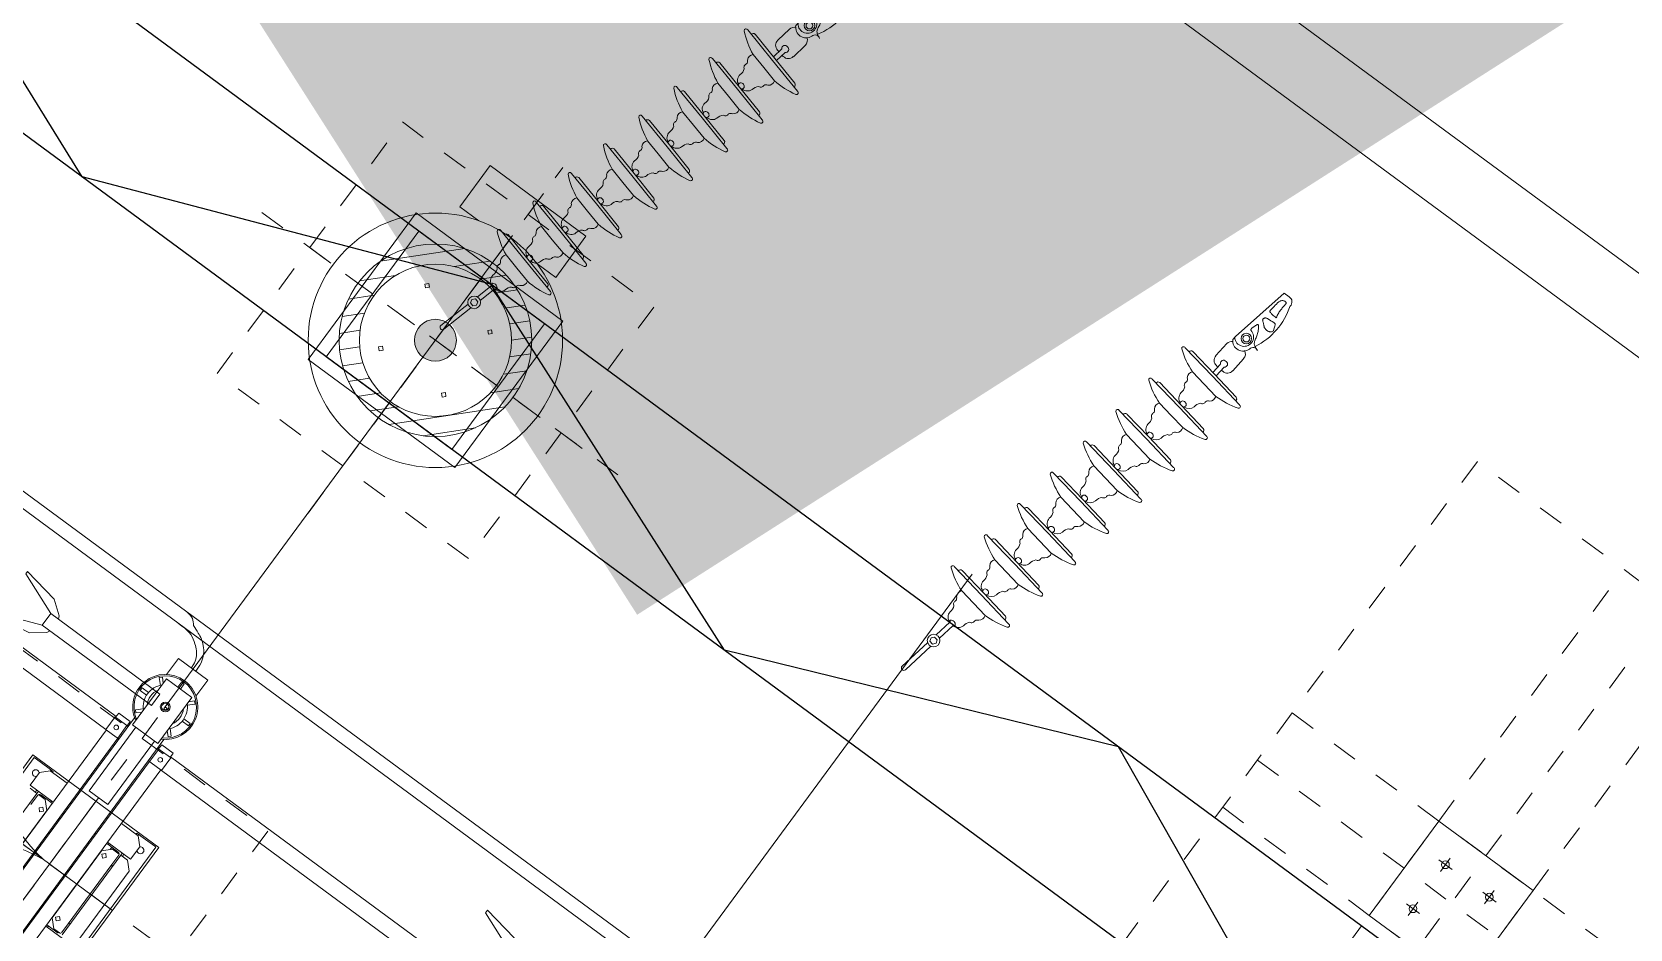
# Model space of a CAD drawing. Header units: metres. Extents: x 432095 to 435012, y 2470938 to 2473256.
# Drawn here: x 433769.85 to 433775.99, y 2471323.37 to 2471326.82 of the extents above; entities that cross this region are included whole.
import ezdxf

# ---------------------------------------------------------------- set-up
doc = ezdxf.new("R2010")
doc.units = ezdxf.units.M
doc.header["$MEASUREMENT"] = 0
for name, pattern in [('DASHED2', [0.375, 0.25, -0.125]), ('MB D$0$DASHDOT', [1, 0.5, -0.25, 0, -0.25]), ('MB D$0$HIDDEN', [0.375, 0.25, -0.125])]:
    doc.linetypes.add(name, pattern=pattern)
for name, color, linetype, lineweight in [('cong trinh tram 110kv', 7, 'Continuous', 5), ('HA_Daydan5', 1, 'Continuous', 0), ('MB D$0$Phan DZ 110kV', 7, 'Continuous', 13)]:
    doc.layers.add(name, color=color, linetype=linetype, lineweight=lineweight)
doc.layers.add('MB D$0$Xa', color=7, linetype='Continuous')

# ---------------------------------------------------------------- blocks, each defined once
blk = doc.blocks.new('MB D$0$NEO')
at = {"layer": 'MB D$0$Phan DZ 110kV', "color": 0, "linetype": 'Continuous'}
for p, q in [((-3.013, 5.796), (-3.013, 5.795)), ((-2.146, 5.802), (-2.146, 5.801)), ((-1.279, 5.802), (-1.279, 5.802)), ((-0.412, 5.813), (-0.412, 5.813)), ((0.455, 5.822), (0.455, 5.821)), ((1.321, 5.83), (1.321, 5.83)), ((2.175, 5.051), (2.17, 5.802)), ((-3.95, 4.993), (-3.954, 5.595)), ((-3.893, 4.994), (-3.898, 5.746)), ((-3.88, 5.787), (-3.88, 5.787)), ((-3.083, 5.002), (-3.087, 5.604)), ((-3.026, 5.002), (-3.031, 5.754)), ((-2.216, 5.007), (-2.22, 5.61)), ((-2.159, 5.008), (-2.164, 5.76)), ((-1.349, 5.008), (-1.353, 5.611)), ((-1.292, 5.009), (-1.297, 5.761)), ((-0.482, 5.019), (-0.487, 5.621)), ((-0.425, 5.02), (-0.43, 5.771)), ((0.384, 5.028), (0.38, 5.63)), ((0.442, 5.028), (0.437, 5.78)), ((1.251, 5.036), (1.247, 5.638)), ((1.309, 5.036), (1.303, 5.788)), ((2.118, 5.05), (2.114, 5.652)), ((-4.74, 5.232), (-5.981, 5.181)), ((-4.66, 5.227), (-4.74, 5.232)), ((-4.215, 5.229), (-4.523, 5.25)), ((-3.68, 5.32), (-3.677, 4.996)), ((-2.813, 5.328), (-2.81, 5.004)), ((-1.946, 5.334), (-1.943, 5.01)), ((-1.079, 5.335), (-1.076, 5.011)), ((-0.212, 5.346), (-0.209, 5.022)), ((0.655, 5.354), (0.658, 5.03)), ((1.522, 5.363), (1.525, 5.038)), ((2.389, 5.377), (2.392, 5.053)), ((-5.981, 5.181), (-6, 5.061)), ((-4.174, 4.96), (-3.95, 4.946)), ((-4.168, 5.053), (-3.95, 5.038)), ((-4.097, 4.963), (-4.1, 4.925)), ((-4.089, 5.085), (-4.092, 5.044)), ((-3.95, 4.993), (-3.943, 4.391)), ((-3.893, 4.994), (-3.884, 4.242)), ((-3.674, 4.672), (-3.677, 4.996)), ((-3.083, 5.002), (-3.076, 4.399)), ((-3.026, 5.002), (-3.017, 4.25)), ((-2.807, 4.68), (-2.81, 5.004)), ((-2.216, 5.007), (-2.209, 4.405)), ((-2.159, 5.008), (-2.15, 4.256)), ((-1.94, 4.686), (-1.943, 5.01)), ((-1.349, 5.008), (-1.342, 4.406)), ((-1.292, 5.009), (-1.283, 4.257)), ((-1.073, 4.687), (-1.076, 5.011)), ((-0.482, 5.019), (-0.475, 4.417)), ((-0.425, 5.02), (-0.416, 4.268)), ((-0.206, 4.698), (-0.209, 5.022)), ((0.384, 5.028), (0.392, 4.425)), ((0.442, 5.028), (0.451, 4.276)), ((0.661, 4.706), (0.658, 5.03)), ((1.251, 5.036), (1.259, 4.434)), ((1.309, 5.036), (1.318, 4.285)), ((1.528, 4.714), (1.525, 5.038)), ((2.118, 5.05), (2.126, 4.448)), ((2.175, 5.051), (2.185, 4.299)), ((2.395, 4.729), (2.392, 5.053)), ((3.321, 5.11), (2.965, 5.102)), ((3.322, 5.021), (2.967, 5.014)), ((4.206, 5.131), (3.547, 5.115)), ((4.208, 5.04), (3.549, 5.026)), ((-4.244, 4.799), (-4.555, 4.82))]:
    blk.add_line(p, q, dxfattribs=at)
for points in [[(-2.813, 5.328, 0.07568), (-2.969, 5.783, 0.882406), (-3.031, 5.754)], [(-1.946, 5.334, 0.07568), (-2.103, 5.789, 0.882406), (-2.164, 5.76)], [(-1.079, 5.335, 0.07568), (-1.236, 5.79, 0.882406), (-1.297, 5.761)], [(-0.212, 5.346, 0.07568), (-0.369, 5.801, 0.882406), (-0.43, 5.771)], [(0.655, 5.354, 0.07568), (0.498, 5.809, 0.882406), (0.437, 5.78)], [(1.522, 5.363, 0.07568), (1.365, 5.817, 0.882406), (1.303, 5.788)], [(2.389, 5.377, 0.07568), (2.232, 5.831, 0.882406), (2.17, 5.802)], [(-3.68, 5.32, 0.07568), (-3.836, 5.775, 0.882406), (-3.898, 5.746)], [(-3.101, 5.054, 0.354545), (-3.242, 5.183, -0.185296), (-3.375, 5.217, 0.441922), (-3.468, 5.261, -0.218745), (-3.53, 5.306, 0.348223), (-3.68, 5.32)], [(-2.234, 5.062, 0.354545), (-2.375, 5.191, -0.185296), (-2.508, 5.225, 0.441922), (-2.601, 5.269, -0.218745), (-2.663, 5.314, 0.348223), (-2.813, 5.328)], [(-1.367, 5.068, 0.354545), (-1.508, 5.197, -0.185296), (-1.641, 5.231, 0.441922), (-1.734, 5.275, -0.218745), (-1.796, 5.32, 0.348223), (-1.946, 5.334)], [(-0.5, 5.069, 0.354545), (-0.641, 5.198, -0.185296), (-0.774, 5.232, 0.441922), (-0.867, 5.276, -0.218745), (-0.929, 5.321, 0.348223), (-1.079, 5.335)], [(0.367, 5.08, 0.354545), (0.226, 5.209, -0.185296), (0.093, 5.243, 0.441922), (0, 5.287, -0.218745), (-0.062, 5.332, 0.348223), (-0.212, 5.346)], [(1.234, 5.088, 0.354545), (1.093, 5.217, -0.185296), (0.96, 5.251, 0.441922), (0.866, 5.295, -0.218745), (0.805, 5.34, 0.348223), (0.655, 5.354)], [(2.101, 5.097, 0.354545), (1.96, 5.226, -0.185296), (1.827, 5.259, 0.441922), (1.733, 5.304, -0.218745), (1.672, 5.348, 0.348223), (1.522, 5.363)], [(2.969, 5.102, 0.371359), (2.827, 5.24, -0.185296), (2.693, 5.274, 0.441922), (2.6, 5.318, -0.218745), (2.539, 5.362, 0.348223), (2.389, 5.377)], [(-3.1, 4.948, -0.353654), (-3.238, 4.817, 0.185296), (-3.371, 4.781, -0.441922), (-3.463, 4.735, 0.218745), (-3.524, 4.689, -0.348223), (-3.674, 4.672)], [(-2.233, 4.957, -0.353654), (-2.371, 4.825, 0.185296), (-2.504, 4.789, -0.441922), (-2.596, 4.743, 0.218745), (-2.657, 4.697, -0.348223), (-2.807, 4.68)], [(-1.366, 4.963, -0.353654), (-1.504, 4.831, 0.185296), (-1.637, 4.795, -0.441922), (-1.729, 4.749, 0.218745), (-1.79, 4.703, -0.348223), (-1.94, 4.686)], [(-0.499, 4.963, -0.353654), (-0.638, 4.832, 0.185296), (-0.77, 4.796, -0.441922), (-0.862, 4.75, 0.218745), (-0.923, 4.704, -0.348223), (-1.073, 4.687)], [(0.368, 4.974, -0.353654), (0.229, 4.843, 0.185296), (0.097, 4.807, -0.441922), (0.005, 4.761, 0.218745), (-0.056, 4.715, -0.348223), (-0.206, 4.698)], [(1.235, 4.983, -0.353654), (1.096, 4.851, 0.185296), (0.964, 4.815, -0.441922), (0.872, 4.769, 0.218745), (0.811, 4.723, -0.348223), (0.661, 4.706)], [(2.102, 4.991, -0.353654), (1.963, 4.86, 0.185296), (1.831, 4.823, -0.441922), (1.738, 4.777, 0.218745), (1.678, 4.732, -0.348223), (1.528, 4.714)], [(2.969, 5.014, -0.369426), (2.83, 4.874, 0.185296), (2.698, 4.838, -0.441922), (2.605, 4.792, 0.218745), (2.545, 4.746, -0.348223), (2.395, 4.729)], [(-3.674, 4.672, -0.07568), (-3.821, 4.214, -0.882406), (-3.884, 4.242)], [(-2.807, 4.68, -0.07568), (-2.954, 4.223, -0.882406), (-3.017, 4.25)], [(-1.94, 4.686, -0.07568), (-2.088, 4.228, -0.882406), (-2.15, 4.256)], [(-1.073, 4.687, -0.07568), (-1.221, 4.229, -0.882406), (-1.283, 4.257)], [(-0.206, 4.698, -0.07568), (-0.354, 4.24, -0.882406), (-0.416, 4.268)], [(0.661, 4.706, -0.07568), (0.513, 4.248, -0.882406), (0.451, 4.276)], [(1.528, 4.714, -0.07568), (1.38, 4.257, -0.882406), (1.318, 4.285)], [(2.395, 4.729, -0.07568), (2.247, 4.271, -0.882406), (2.185, 4.299)]]:
    blk.add_lwpolyline(points, format="xyb", dxfattribs=at)
for points in [[(-5.544, 4.948), (-5.541, 4.975), (-5.538, 4.999), (-5.536, 5.02), (-5.535, 5.038), (-5.534, 5.054), (-5.533, 5.068), (-5.533, 5.08), (-5.532, 5.09), (-5.533, 5.098), (-5.533, 5.106), (-5.535, 5.112), (-5.537, 5.117), (-5.54, 5.121), (-5.545, 5.124), (-5.551, 5.126), (-5.559, 5.128), (-5.569, 5.129), (-5.58, 5.129), (-5.593, 5.13), (-5.608, 5.13), (-5.623, 5.13), (-5.639, 5.13), (-5.655, 5.13), (-5.672, 5.131), (-5.688, 5.132), (-5.705, 5.133), (-5.721, 5.134), (-5.737, 5.135), (-5.752, 5.135), (-5.767, 5.135), (-5.781, 5.135), (-5.794, 5.133), (-5.807, 5.13), (-5.819, 5.127), (-5.829, 5.122), (-5.839, 5.117), (-5.848, 5.11), (-5.856, 5.104), (-5.863, 5.096), (-5.869, 5.088), (-5.874, 5.08), (-5.878, 5.072), (-5.88, 5.063), (-5.882, 5.055), (-5.883, 5.047), (-5.883, 5.04), (-5.883, 5.033), (-5.881, 5.027), (-5.879, 5.022), (-5.876, 5.018), (-5.872, 5.015), (-5.867, 5.013), (-5.86, 5.011), (-5.853, 5.01), (-5.843, 5.009), (-5.833, 5.008), (-5.82, 5.007), (-5.806, 5.006), (-5.791, 5.005), (-5.775, 5.004), (-5.758, 5.003), (-5.74, 5.001), (-5.722, 4.999), (-5.703, 4.996), (-5.684, 4.992), (-5.665, 4.988), (-5.646, 4.983), (-5.627, 4.977), (-5.607, 4.971), (-5.587, 4.964), (-5.566, 4.956), (-5.544, 4.948)], [(-5.335, 4.805), (-5.36, 4.821), (-5.381, 4.834), (-5.398, 4.843), (-5.411, 4.851), (-5.422, 4.857), (-5.43, 4.862), (-5.436, 4.867), (-5.441, 4.871), (-5.444, 4.875), (-5.447, 4.879), (-5.45, 4.884), (-5.451, 4.89), (-5.452, 4.896), (-5.452, 4.902), (-5.451, 4.909), (-5.449, 4.917), (-5.447, 4.926), (-5.445, 4.935), (-5.442, 4.944), (-5.439, 4.954), (-5.435, 4.965), (-5.432, 4.976), (-5.429, 4.987), (-5.426, 4.998), (-5.423, 5.009), (-5.421, 5.02), (-5.419, 5.031), (-5.416, 5.042), (-5.414, 5.052), (-5.411, 5.062), (-5.407, 5.071), (-5.403, 5.079), (-5.398, 5.086), (-5.392, 5.092), (-5.385, 5.097), (-5.379, 5.101), (-5.372, 5.104), (-5.365, 5.107), (-5.359, 5.108), (-5.353, 5.109), (-5.348, 5.108), (-5.343, 5.107), (-5.339, 5.105), (-5.334, 5.103), (-5.33, 5.099), (-5.326, 5.094), (-5.322, 5.088), (-5.318, 5.081), (-5.313, 5.073), (-5.307, 5.064), (-5.302, 5.055), (-5.296, 5.045), (-5.291, 5.035), (-5.285, 5.026), (-5.28, 5.017), (-5.275, 5.009), (-5.27, 5.002), (-5.266, 4.996), (-5.262, 4.991), (-5.258, 4.986), (-5.255, 4.98), (-5.252, 4.974), (-5.25, 4.967), (-5.248, 4.959), (-5.247, 4.949), (-5.246, 4.938), (-5.246, 4.926), (-5.246, 4.914), (-5.248, 4.901), (-5.25, 4.888), (-5.253, 4.876), (-5.257, 4.864), (-5.262, 4.854), (-5.268, 4.844), (-5.276, 4.835), (-5.285, 4.827), (-5.295, 4.82), (-5.307, 4.814), (-5.32, 4.809), (-5.335, 4.805)], [(-4.853, 4.748), (-4.86, 4.788), (-4.868, 4.82), (-4.876, 4.845), (-4.885, 4.865), (-4.895, 4.88), (-4.906, 4.891), (-4.918, 4.9), (-4.932, 4.908), (-4.947, 4.916), (-4.964, 4.924), (-4.982, 4.932), (-5.001, 4.94), (-5.02, 4.949), (-5.04, 4.958), (-5.06, 4.968), (-5.079, 4.979), (-5.097, 4.99), (-5.115, 5.002), (-5.132, 5.015), (-5.148, 5.027), (-5.162, 5.039), (-5.175, 5.05), (-5.185, 5.061), (-5.194, 5.07), (-5.201, 5.078), (-5.205, 5.085), (-5.207, 5.091), (-5.208, 5.096), (-5.206, 5.1), (-5.203, 5.104), (-5.199, 5.107), (-5.193, 5.109), (-5.185, 5.111), (-5.177, 5.112), (-5.168, 5.114), (-5.158, 5.115), (-5.148, 5.116), (-5.137, 5.118), (-5.126, 5.119), (-5.114, 5.121), (-5.103, 5.124), (-5.093, 5.126), (-5.082, 5.128), (-5.071, 5.129), (-5.061, 5.128), (-5.051, 5.126), (-5.042, 5.122), (-5.033, 5.115)]]:
    blk.add_lwpolyline(points, dxfattribs=at)
blk.add_lwpolyline([(3.436, 4.998), (3.375, 5.032), (3.374, 5.101), (3.433, 5.137), (3.494, 5.104), (3.496, 5.034)], close=True, dxfattribs=at)
for centre, radius in [((3.435, 5.068), 0.121), ((-4.859, 5.06), 0.101), ((-4.859, 5.06), 0.0652)]:
    blk.add_circle(centre, radius, dxfattribs=at)
for centre, radius, start, end in [((-3.906, 5.592), 0.048, 79.109, 175.3859), ((-3.04, 5.6), 0.048, 79.109, 175.3859), ((-2.173, 5.606), 0.048, 79.109, 175.3859), ((-1.306, 5.607), 0.048, 79.109, 175.3859), ((-0.439, 5.618), 0.048, 79.109, 175.3859), ((0.428, 5.626), 0.048, 79.109, 175.3859), ((1.295, 5.634), 0.048, 79.109, 175.3859), ((2.162, 5.648), 0.048, 79.109, 175.3859), ((-4.851, 5.112), 0.181, 179.148, 40.8005), ((-4.791, 5.074), 0.202, 277.7201, 49.3786), ((-4.532, 5.115), 0.135, 86.1454, 143.4748), ((-4.224, 5.094), 0.135, 356.1454, 86.1454), ((-5.893, 5.035), 0.11, 166.4023, 270.9743), ((-5.268, 6.128), 1.354, 242.5976, 287.0062), ((-4.546, 4.955), 0.135, 195.322, 266.1454), ((-4.21, 5.003), 0.0694, 170.115, 236.2094), ((-4.209, 5.018), 0.0694, 116.0814, 182.1759), ((-4.224, 5.02), 0.0784, 252.0853, 309.7336), ((-4.235, 4.934), 0.135, 266.1454, 356.1454), ((-4.225, 5.012), 0.0696, 35.6716, 102.3049), ((-3.116, 5.008), 0.0594, 120.4859, 186.5803), ((-3.116, 5.008), 0.0594, 120.4859, 186.5803), ((-3.116, 4.995), 0.0594, 174.5195, 240.6139), ((-3.116, 4.995), 0.0594, 174.5195, 240.6139), ((-3.129, 5.002), 0.0595, 40.0761, 106.7094), ((-3.129, 5.002), 0.0595, 40.0761, 106.7094), ((-3.129, 5.008), 0.067, 256.4897, 314.1381), ((-3.129, 5.008), 0.067, 256.4897, 314.1381), ((-2.249, 5.016), 0.0594, 120.4859, 186.5803), ((-2.249, 5.016), 0.0594, 120.4859, 186.5803), ((-2.249, 5.003), 0.0594, 174.5195, 240.6139), ((-2.249, 5.003), 0.0594, 174.5195, 240.6139), ((-2.262, 5.01), 0.0595, 40.0761, 106.7094), ((-2.262, 5.01), 0.0595, 40.0761, 106.7094), ((-2.262, 5.017), 0.067, 256.4897, 314.1381), ((-2.262, 5.017), 0.067, 256.4897, 314.1381), ((-1.382, 5.022), 0.0594, 120.4859, 186.5803), ((-1.382, 5.022), 0.0594, 120.4859, 186.5803), ((-1.382, 5.009), 0.0594, 174.5195, 240.6139), ((-1.382, 5.009), 0.0594, 174.5195, 240.6139), ((-1.395, 5.016), 0.0595, 40.0761, 106.7094), ((-1.395, 5.016), 0.0595, 40.0761, 106.7094), ((-1.396, 5.023), 0.067, 256.4897, 314.1381), ((-1.396, 5.023), 0.067, 256.4897, 314.1381), ((-0.515, 5.023), 0.0594, 120.4859, 186.5803), ((-0.515, 5.023), 0.0594, 120.4859, 186.5803), ((-0.515, 5.01), 0.0594, 174.5195, 240.6139), ((-0.515, 5.01), 0.0594, 174.5195, 240.6139), ((-0.528, 5.017), 0.0595, 40.0761, 106.7094), ((-0.528, 5.017), 0.0595, 40.0761, 106.7094), ((-0.529, 5.024), 0.067, 256.4897, 314.1381), ((-0.529, 5.024), 0.067, 256.4897, 314.1381), ((0.352, 5.033), 0.0594, 120.4859, 186.5803), ((0.352, 5.033), 0.0594, 120.4859, 186.5803), ((0.352, 5.021), 0.0594, 174.5195, 240.6139), ((0.352, 5.021), 0.0594, 174.5195, 240.6139), ((0.339, 5.028), 0.0595, 40.0761, 106.7094), ((0.339, 5.028), 0.0595, 40.0761, 106.7094), ((0.338, 5.034), 0.067, 256.4897, 314.1381), ((0.338, 5.034), 0.067, 256.4897, 314.1381), ((1.219, 5.042), 0.0594, 120.4859, 186.5803), ((1.219, 5.042), 0.0594, 120.4859, 186.5803), ((1.219, 5.029), 0.0594, 174.5195, 240.6139), ((1.219, 5.029), 0.0594, 174.5195, 240.6139), ((1.206, 5.036), 0.0595, 40.0761, 106.7094), ((1.206, 5.036), 0.0595, 40.0761, 106.7094), ((1.205, 5.043), 0.067, 256.4897, 314.1381), ((1.205, 5.043), 0.067, 256.4897, 314.1381), ((2.086, 5.05), 0.0594, 120.4859, 186.5803), ((2.086, 5.038), 0.0594, 174.5195, 240.6139), ((2.073, 5.044), 0.0595, 40.0761, 106.7094), ((2.072, 5.051), 0.067, 256.4897, 314.1381), ((2.988, 5.058), 0.0866, 131.1973, 231.281), ((2.939, 5.11), 0.015, 12.1959, 119.4893), ((2.941, 5.004), 0.015, 242.989, 350.2825), ((2.969, 5.118), 0.0164, 195.4692, 256.2675), ((2.972, 4.998), 0.0164, 106.2109, 167.0091), ((4.207, 5.086), 0.0454, 271.213, 91.213), ((-4.771, 4.784), 0.0894, 85.3524, 204.0756), ((-3.895, 4.396), 0.048, 185.7139, 281.9908), ((-3.028, 4.404), 0.048, 185.7139, 281.9908), ((-2.161, 4.41), 0.048, 185.7139, 281.9908), ((-1.294, 4.411), 0.048, 185.7139, 281.9908), ((-0.427, 4.422), 0.048, 185.7139, 281.9908), ((0.44, 4.43), 0.048, 185.7139, 281.9908), ((1.307, 4.438), 0.048, 185.7139, 281.9908), ((2.173, 4.453), 0.048, 185.7139, 281.9908)]:
    blk.add_arc(centre, radius, start, end, dxfattribs=at)
blk = doc.blocks.new('MB D$0$XT-10.110')
at = {"layer": 'MB D$0$Xa', "color": 0, "linetype": 'ByBlock'}
for p, q in [((150, 300), (9850, 300)), ((150, -300), (9850, -300))]:
    blk.add_line(p, q, dxfattribs=at)
blk.add_lwpolyline([(612.5, -300), (1960.3, 300), (3399.4, -300), (4957.1, 300), (6465.6, -300), (7957.7, 300), (9466.2, -300)], dxfattribs=at)
blk = doc.blocks.new('MB D$0$M MC2')
at = {"layer": 'cong trinh tram 110kv', "linetype": 'MB D$0$HIDDEN'}
for p, q in [((1200, -925), (1200, 2075)), ((1650, -925), (1650, 2075)), ((4000, 225), (0, 225)), ((4000, -225), (0, -225))]:
    blk.add_line(p, q, dxfattribs=at)
at = {"layer": 'cong trinh tram 110kv', "linetype": 'MB D$0$DASHDOT', "ltscale": 0.5}
for p, q in [((1425, -925), (1425, 2075)), ((4000, 0), (0, 0))]:
    blk.add_line(p, q, dxfattribs=at)
at = {"layer": 'cong trinh tram 110kv', "ltscale": 3}
for p, q in [((1320, 136.5), (1320, 73.5)), ((1351.5, 105), (1288.5, 105)), ((1351.5, -105), (1288.5, -105)), ((1320, -136.5), (1320, -73.5)), ((1498.5, -105), (1561.5, -105)), ((1530, -136.5), (1530, -73.5))]:
    blk.add_line(p, q, dxfattribs=at)
at = {"layer": 'cong trinh tram 110kv', "linetype": 'MB D$0$HIDDEN'}
blk.add_lwpolyline([(0, -925), (4000, -925), (4000, 2075), (0, 2075)], close=True, dxfattribs=at)
at = {"layer": 'cong trinh tram 110kv'}
blk.add_lwpolyline([(1200, 225), (1650, 225), (1650, -225), (1200, -225)], close=True, dxfattribs=at)
at = {"layer": 'cong trinh tram 110kv', "ltscale": 3}
for centre in [(1320, 105), (1320, -105), (1530, -105)]:
    blk.add_circle(centre, 15, dxfattribs=at)
blk = doc.blocks.new('MB D$0$Mong TB')
at = {"layer": 'cong trinh tram 110kv', "linetype": 'MB D$0$HIDDEN', "ltscale": 1.5}
for p, q in [((0, -700.1), (0, 699.9)), ((700, -0.1), (-700, -0.1))]:
    blk.add_line(p, q, dxfattribs=at)
at = {"layer": 'cong trinh tram 110kv', "linetype": 'MB D$0$HIDDEN'}
blk.add_lwpolyline([(-600, -600.1), (600, -600.1), (600, 599.9), (-600, 599.9)], close=True, dxfattribs=at)
at = {"layer": 'cong trinh tram 110kv'}
for points in [[(-300, -300.1), (300, -300.1), (300, 299.9), (-300, 299.9)], [(-150, 160.5), (-139.4, 149.9), (-150, 139.3), (-160.6, 149.9)], [(150, 160.5), (139.4, 149.9), (150, 139.3), (160.6, 149.9)], [(-150, -160.7), (-139.4, -150.1), (-150, -139.5), (-160.6, -150.1)], [(150, -160.7), (139.4, -150.1), (150, -139.5), (160.6, -150.1)]]:
    blk.add_lwpolyline(points, close=True, dxfattribs=at)
blk = doc.blocks.new('MB D$0$TU')
at = {"layer": 'cong trinh tram 110kv', "linetype": 'ByBlock'}
h = blk.add_hatch(dxfattribs=at)
h.set_pattern_fill('ANSI31', color=256, scale=500, angle=-90, style=0)
edge = h.paths.add_edge_path()
edge.add_arc((0, 0), 369.9, 0, 360)
edge = h.paths.add_edge_path(flags=16)
edge.add_arc((0, 0), 292.2, 0, 360)
at = {"layer": 'cong trinh tram 110kv', "linetype": 'MB D$0$DASHDOT', "ltscale": 0.5}
for p, q in [((0, 871.5), (0, -871.5)), ((824.9, 0), (-824.9, 0))]:
    blk.add_line(p, q, dxfattribs=at)
at = {"layer": 'cong trinh tram 110kv', "linetype": 'ByBlock'}
blk.add_lwpolyline([(349.8, 349.8), (349.8, -349.8), (-349.8, -349.8), (-349.8, 349.8)], close=True, dxfattribs=at)
blk.add_lwpolyline([(-469, -138.2), (-469, -228.8), (-665, -228.8), (-665, 228.8), (-469, 228.8), (-469, 138.2)], dxfattribs=at)
at = {"layer": 'cong trinh tram 110kv', "linetype": 'ByBlock', "const_width": 80.6}
blk.add_lwpolyline([(0, 40.3, 1), (0, -40.3, 1)], format="xyb", close=True, dxfattribs=at)
at = {"layer": 'cong trinh tram 110kv', "linetype": 'ByBlock'}
for radius in [488.9, 369.9, 292.2, 80.6]:
    blk.add_circle((0, 0), radius, dxfattribs=at)
blk = doc.blocks.new('MB D$0$DCL2L')
at = {"layer": 'cong trinh tram 110kv', "linetype": 'ByBlock'}
for p, q in [((-70, 646.4), (-70, -646.4)), ((70, 646.4), (70, -646.4)), ((-130, 545), (-130, -545)), ((-75, 545), (-75, -545)), ((75, -545), (75, 545)), ((130, -545), (130, 545)), ((0, -317), (0, 317)), ((-290, -295), (-290, 295)), ((290, 295), (290, -295)), ((-130, 200), (-240, 200)), ((-200, -190), (-200, 190)), ((-194, 185), (-194, 141.5)), ((-192.5, 190), (-161, 190)), ((-141.5, 194), (-185, 194)), ((-131, 160), (-161, 190)), ((-130, 194), (-141.5, 194)), ((-137, 200), (-137, 198.5)), ((-70, 200), (-75, 200)), ((-70, 194), (-75, 194)), ((200, 190), (200, -190)), ((-263, -160), (-263, 160)), ((-198.5, 137), (-200, 137)), ((-194, 141.5), (-194, -141.5)), ((-131, 160), (-131, -160)), ((-130, 154), (-131, 154)), ((-70, 154), (-75, 154)), ((131, -160), (131, 160)), ((290, 0), (-290, 0)), ((-263, -160), (-233, -190)), ((-200, -137), (-198.5, -137)), ((-194, -141.5), (-194, -185)), ((-161, -190), (-131, -160)), ((-154.3, -194), (-154.3, -183.3)), ((-131, -154), (-130, -154)), ((-75, -154), (-70, -154)), ((70, -154), (75, -154)), ((130, -154), (131, -154)), ((131, -160), (161, -190)), ((194, -185), (194, -141.5)), ((-240, -260), (-240, -200)), ((-240, -200), (-130, -200)), ((-200, -190), (-233, -190)), ((-208, -200), (-208, -190)), ((-200, -200), (-200, -190)), ((-192.5, -190), (-161, -190)), ((-185, -194), (-141.5, -194)), ((-182.6, -193), (-182.6, -194)), ((-141.5, -194), (-130, -194)), ((-137, -198.5), (-137, -200)), ((-75, -194), (-70, -194)), ((-75, -200), (-70, -200)), ((70, -194), (75, -194)), ((70, -200), (75, -200)), ((130, -194), (141.5, -194)), ((130, -200), (240, -200)), ((137, -200), (137, -198.5)), ((141.5, -194), (185, -194)), ((192.5, -190), (161, -190)), ((189.7, -192.7), (189.7, -190)), ((200, -190), (200, -200)), ((200, -190), (233, -190)), ((208, -190), (208, -200)), ((240, -260), (240, -200)), ((-290, -295), (-285, -295)), ((-219, -295), (-285, -295)), ((-240, -260), (-210, -290)), ((-208.8, -295), (-219, -295)), ((-210, -290), (-130, -290)), ((-200, -295), (-208.8, -295)), ((-208, -291), (-208, -290)), ((-200, -290), (-200, -295)), ((-75, -290), (-70, -290)), ((70, -290), (75, -290)), ((130, -290), (210, -290)), ((200, -295), (200, -290)), ((208.8, -295), (200, -295)), ((208, -290), (208, -291)), ((208.8, -295), (219, -295)), ((210, -290), (240, -260)), ((219, -295), (285, -295)), ((290, -295), (285, -295)), ((-45, -317), (45, -317)), ((-45, -620), (-45, -317)), ((45, -620), (45, -317)), ((-133, -545), (-2062, -545)), ((-133, -545), (-131, -545)), ((-133, -605), (-133, -545)), ((-83, -545), (-131, -545)), ((-76, -545), (-83, -545)), ((-76, -545), (-74, -545)), ((-76, -605), (-76, -545)), ((-70, -545), (-74, -545)), ((70, -545), (74, -545)), ((76, -545), (74, -545)), ((76, -545), (76, -605)), ((76, -545), (83, -545)), ((83, -545), (131, -545)), ((133, -545), (131, -545)), ((133, -545), (133, -605)), ((2072, -545), (133, -545)), ((-130, -608), (-2065, -608)), ((-133, -605), (-131, -605)), ((-83, -605), (-131, -605)), ((-130, -605), (-130, -625)), ((-76, -605), (-83, -605)), ((-76, -605), (-74, -605)), ((-75, -605), (-75, -625)), ((-70, -608), (-75, -608)), ((-70, -605), (-74, -605)), ((70, -605), (74, -605)), ((75, -608), (70, -608)), ((76, -605), (74, -605)), ((75, -625), (75, -605)), ((76, -605), (83, -605)), ((83, -605), (131, -605)), ((130, -625), (130, -605)), ((2075, -608), (130, -608)), ((133, -605), (131, -605)), ((-130, -625), (-75, -625)), ((-77.1, -664.4), (-85.6, -672.9)), ((-85.6, -672.9), (-64.2, -694.3)), ((-60, -681.5), (-77.1, -664.4)), ((-60, -620), (60, -620)), ((-60, -840), (-60, -620)), ((60, -620), (60, -840)), ((77.1, -664.4), (60, -681.5)), ((64.2, -694.3), (85.6, -672.9)), ((130, -625), (75, -625)), ((85.6, -672.9), (77.1, -664.4)), ((567.2, -722.3), (735.1, -656.6)), ((-1627.8, -777.7), (-1459.9, -843.4)), ((-1627.8, -777.7), (-1459.9, -843.4)), ((-84.8, -744), (-115, -744)), ((-115, -744), (-115, -756)), ((-115, -756), (-84.8, -756)), ((-9, -741), (0, -741)), ((-9, -750), (-9, -741)), ((0, -750), (-9, -750)), ((0, -741), (0, -750)), ((115, -744), (84.8, -744)), ((84.8, -756), (115, -756)), ((115, -756), (115, -744)), ((567.2, -777.7), (735.1, -843.4)), ((-64.2, -805.7), (-85.6, -827.1)), ((-85.6, -827.1), (-77.1, -835.6)), ((-77.1, -835.6), (-60, -818.5)), ((-70, -853.6), (-70, -930)), ((60, -840), (-60, -840)), ((-6, -840), (-6, -865)), ((6, -865), (6, -840)), ((60, -818.5), (77.1, -835.6)), ((85.6, -827.1), (64.2, -805.7)), ((70, -853.6), (70, -930)), ((77.1, -835.6), (85.6, -827.1)), ((-6, -865), (6, -865)), ((-70, -930), (70, -930))]:
    blk.add_line(p, q, dxfattribs=at)
for points in [[(735.1, -656.6), (735.1, -644.5), (589.2, -669.4), (536, -710.4), (530.3, -722.3)], [(-1459.9, -843.4), (-1459.9, -855.5), (-1605.8, -830.6), (-1659, -789.6), (-1664.7, -777.7)], [(-1459.9, -843.4), (-1459.9, -855.5), (-1605.8, -830.6), (-1659, -789.6), (-1664.7, -777.7)], [(735.1, -843.4), (735.1, -855.5), (589.2, -830.6), (536, -789.6), (530.3, -777.7)]]:
    blk.add_lwpolyline(points, dxfattribs=at)
for points in [[(46.1, -722.3), (46.1, -777.7), (567.2, -777.7), (567.2, -722.3)], [(2595.4, -1093.2), (2595.4, -1038.2), (-2045.9, -1038.2), (-2045.9, -1093.2)]]:
    blk.add_lwpolyline(points, close=True, dxfattribs=at)
for centre, radius in [((-105, -575), 9), ((105, -575), 9), ((0, -750), 19), ((0, -750), 14)]:
    blk.add_circle(centre, radius, dxfattribs=at)
for centre, radius, start, end in [((-65.4, 760.6), 766.4, 277.08925, 359.25049), ((-141.5, 198.5), 4.5, 270, 0), ((-198.5, 141.5), 4.5, 270, 0), ((-65.5, -760.6), 766.5, 0.731, 82.90839), ((-198.5, -141.5), 4.5, 0, 90), ((-250, -250), 13, 39.71514, 320.28486), ((-185, -185), 9, 180, 270), ((-141.5, -198.5), 4.5, 0, 90), ((141.5, -198.5), 4.5, 90, 180), ((185, -185), 9, 270, 0), ((250, -250), 13, 219.71514, 140.28486), ((-219, -291), 11, 338.67631, 0), ((219, -291), 11, 180, 201.32369), ((-105, -590), 7, 66.78725, 113.21275), ((105, -590), 7, 66.78725, 113.21275), ((0, -750), 125, 118.6854, 61.3146), ((0, -750), 120, 120, 60), ((0, -750), 85, 134.90087, 225.09913), ((0, -750), 70.1, 148.85988, 211.14012), ((0, -750), 85, 314.90087, 45.09913), ((0, -750), 70.1, 328.85988, 31.14012)]:
    blk.add_arc(centre, radius, start, end, dxfattribs=at)
for centre, major_axis, start_param, end_param in [((-180.5, -193), (0, -3), 3.141593, 4.712389), ((-161.4, -184), (0, -6), 0.096272, 1.134688)]:
    blk.add_ellipse(centre, major_axis=major_axis, ratio=0.707107, start_param=start_param, end_param=end_param, dxfattribs=at)
for points, knots in [([(98.1, -1066.2), (87.4, -1062.4), (60.5, -1052.7), (15, -1027.5), (-12.8, -978), (-13, -942.8), (-13, -930.1)], [0, 0, 0, 0, 34.058943, 85.88925, 153.134698, 191.010686, 191.010686, 191.010686, 191.010686]), ([(149.1, -1038.2), (127.3, -1038.5), (92.1, -1039.1), (47.5, -1011.4), (17.2, -982.4), (9.4, -950.2), (8.6, -935.3), (8.3, -930)], [0, 0, 0, 0, 63.404862, 102.845867, 154.560455, 183.775775, 199.614883, 199.614883, 199.614883, 199.614883]), ([(149.1, -1093.2), (137.9, -1091.8), (117.3, -1089.3), (104.1, -1073.5), (98.1, -1066.2)], [0, 0, 0, 0, 32.303094, 59.640389, 59.640389, 59.640389, 59.640389])]:
    blk.add_open_spline(points, degree=3, knots=knots, dxfattribs=at)

msp = doc.modelspace()

# ---------------------------------------------------------------- linework, layer by layer
at = {"layer": 'cong trinh tram 110kv'}
msp.add_line((433769.8485, 2471330.4431), (433778.7944, 2471323.8514), dxfattribs=at)
msp.add_lwpolyline([(433745.9377, 2471304.2978), (433764.3105, 2471329.2321, -0.414212), (433769.9035, 2471330.0796), (433777.9797, 2471324.1287), (433778.6303, 2471323.6493, -0.414214), (433778.9989, 2471321.2163), (433776.7685, 2471318.1893), (433780.4073, 2471315.508), (433782.6378, 2471318.535, -0.414214), (433785.0708, 2471318.9037), (433785.0708, 2471318.9037)], format="xyb", dxfattribs=at)
for points in [[(433771.6955, 2471326.0388), (433770.3608, 2471324.2275), (433770.3608, 2471324.2275)], [(433772.1362, 2471322.9367), (433773.462, 2471324.7373)]]:
    msp.add_lwpolyline(points, dxfattribs=at)
at = {"layer": 'HA_Daydan5', "color": 5, "linetype": 'DASHED2', "ltscale": 40, "const_width": 3}
msp.add_lwpolyline([(433798.606, 2471343.2337), (433771.3671, 2471325.8461)], dxfattribs=at)

# ---------------------------------------------------------------- block references
at = {"layer": 'cong trinh tram 110kv'}
for name, p, xscale, yscale, zscale, rotation in [('MB D$0$XT-10.110', (433775.4242, 2471322.6703), -0.001000000032834317, 0.00100000003283925, 0.001, 323.6153590623919), ('MB D$0$NEO', (433772.7316, 2471325.4363), -0.2014285711650639, 0.2014285712739864, 0.2014285712398088, 39.59050877026876), ('MB D$0$TU', (433771.3989, 2471325.6363), 0.001000000045165598, 0.00100000003283925, 0.001, 233.6153637256497), ('MB D$0$Mong TB', (433771.3989, 2471325.6363), -0.001000000032834317, 0.00100000003283925, 0.001, 143.6153590623919), ('MB D$0$DCL2L', (433769.9159, 2471323.6237), 0.001000000032834317, 0.001000000032834317, 0.001, 143.6153590623919), ('MB D$0$NEO', (433774.5201, 2471324.2299), -0.2014285712025784, 0.2014285712739864, 0.2014285712398138, 44.0400944462068), ('MB D$0$M MC2', (433776.1477, 2471324.6216), 0.001000000045165598, 0.00100000003283925, 0.001, 233.6153637256497), ('MB D$0$Mong TB', (433769.9159, 2471323.6236), -0.001000000032834317, 0.00100000003283925, 0.001, 143.6153590623919)]:
    msp.add_blockref(name, p, dxfattribs=dict(at, xscale=xscale, yscale=yscale, zscale=zscale, rotation=rotation))

doc.saveas('drawing.dxf')
